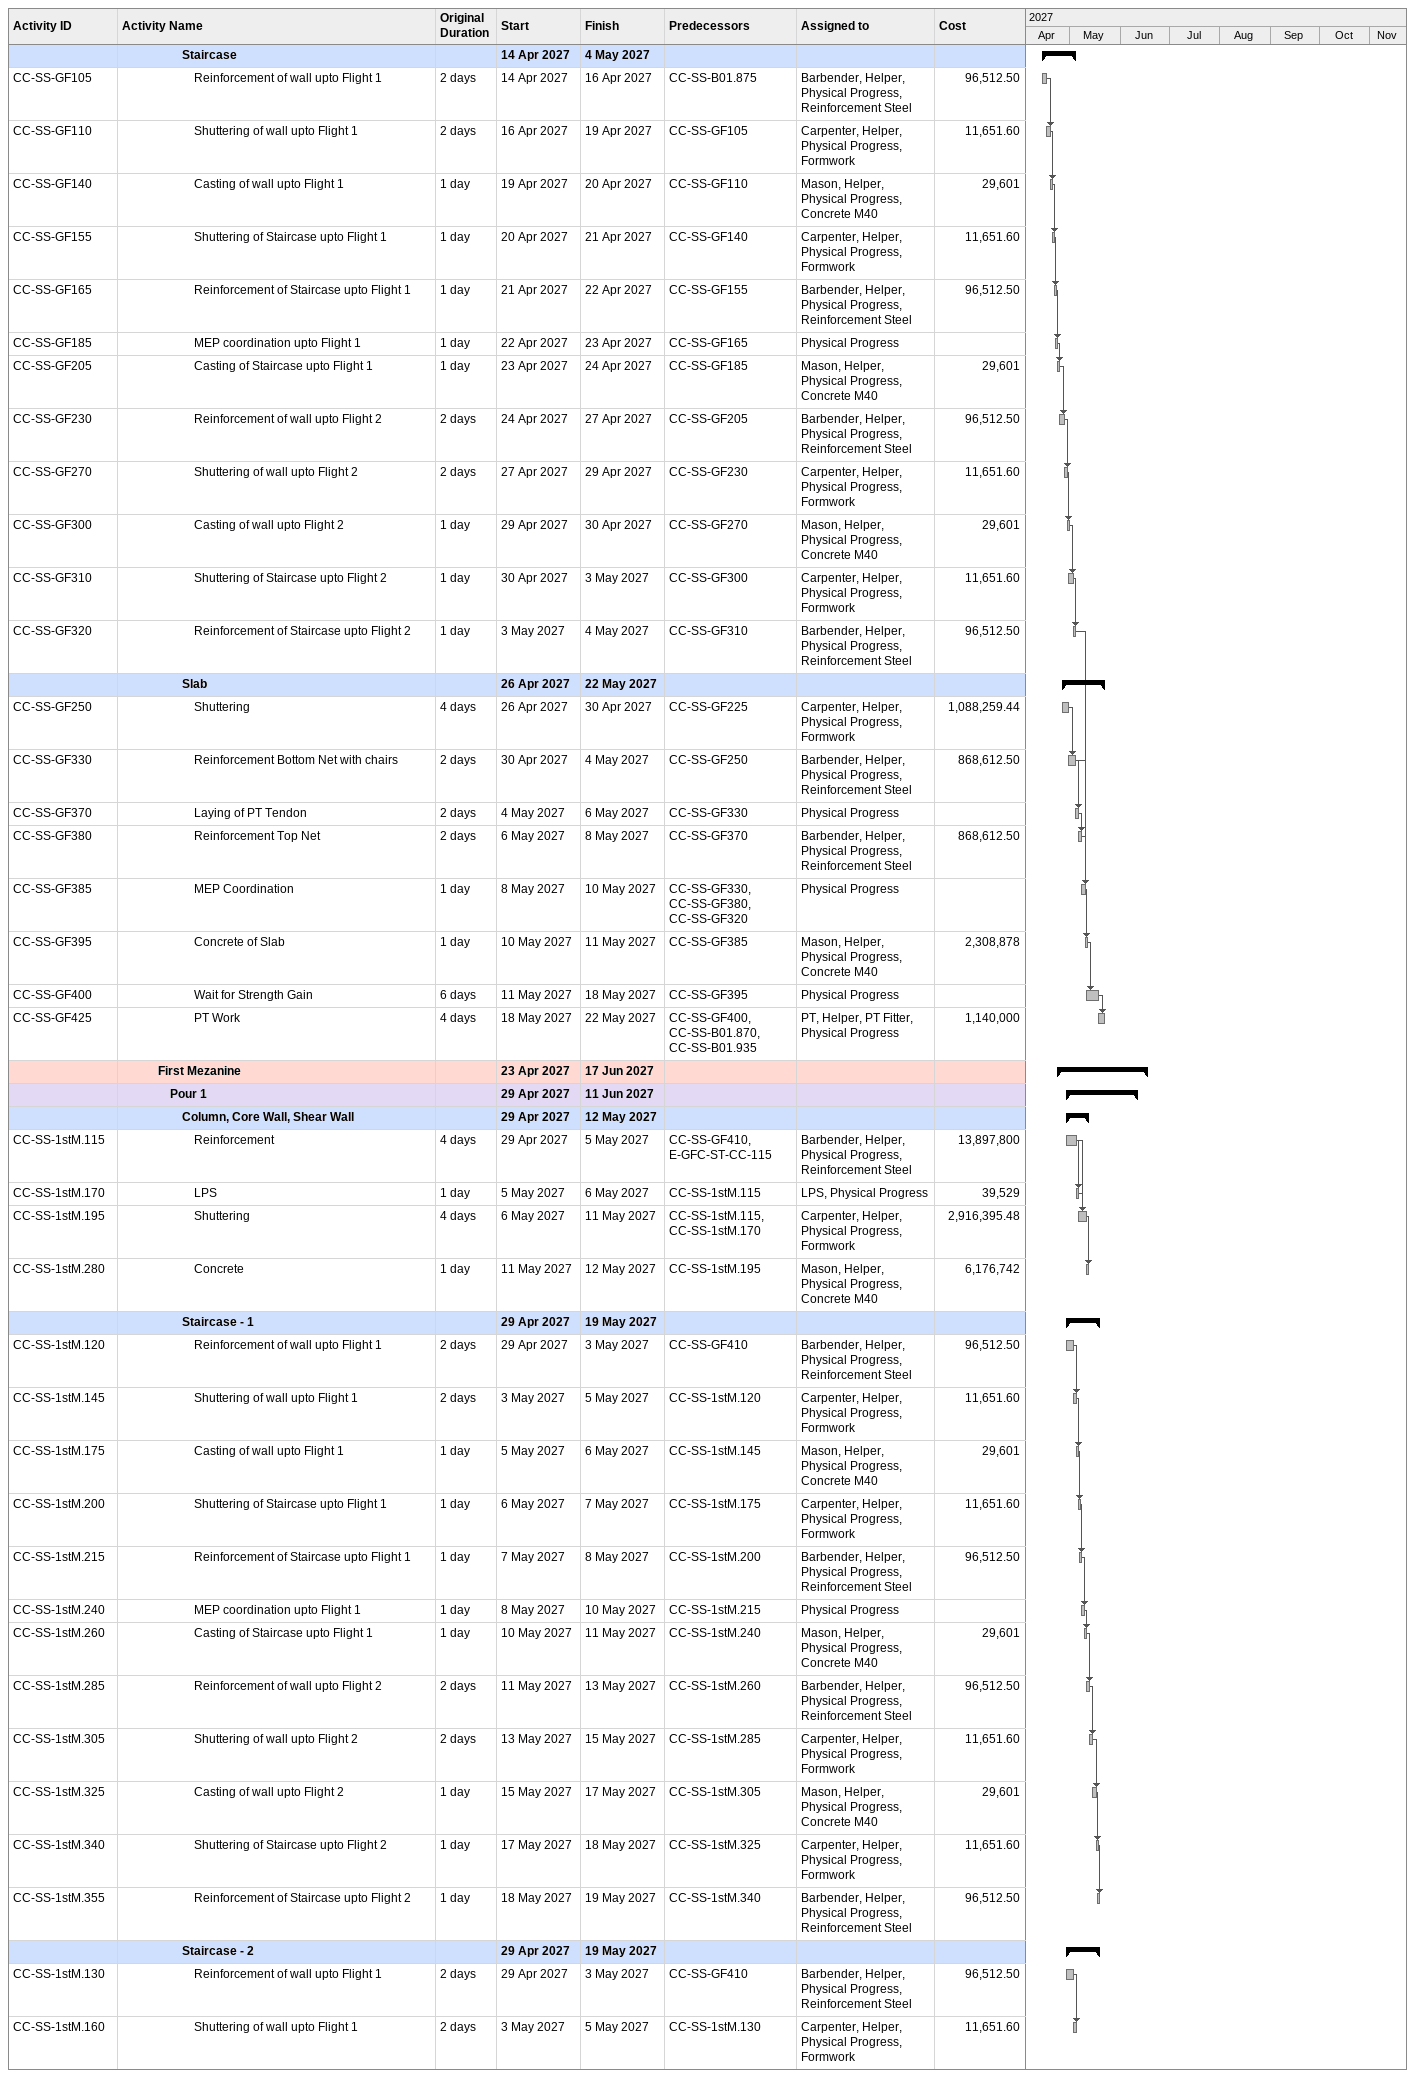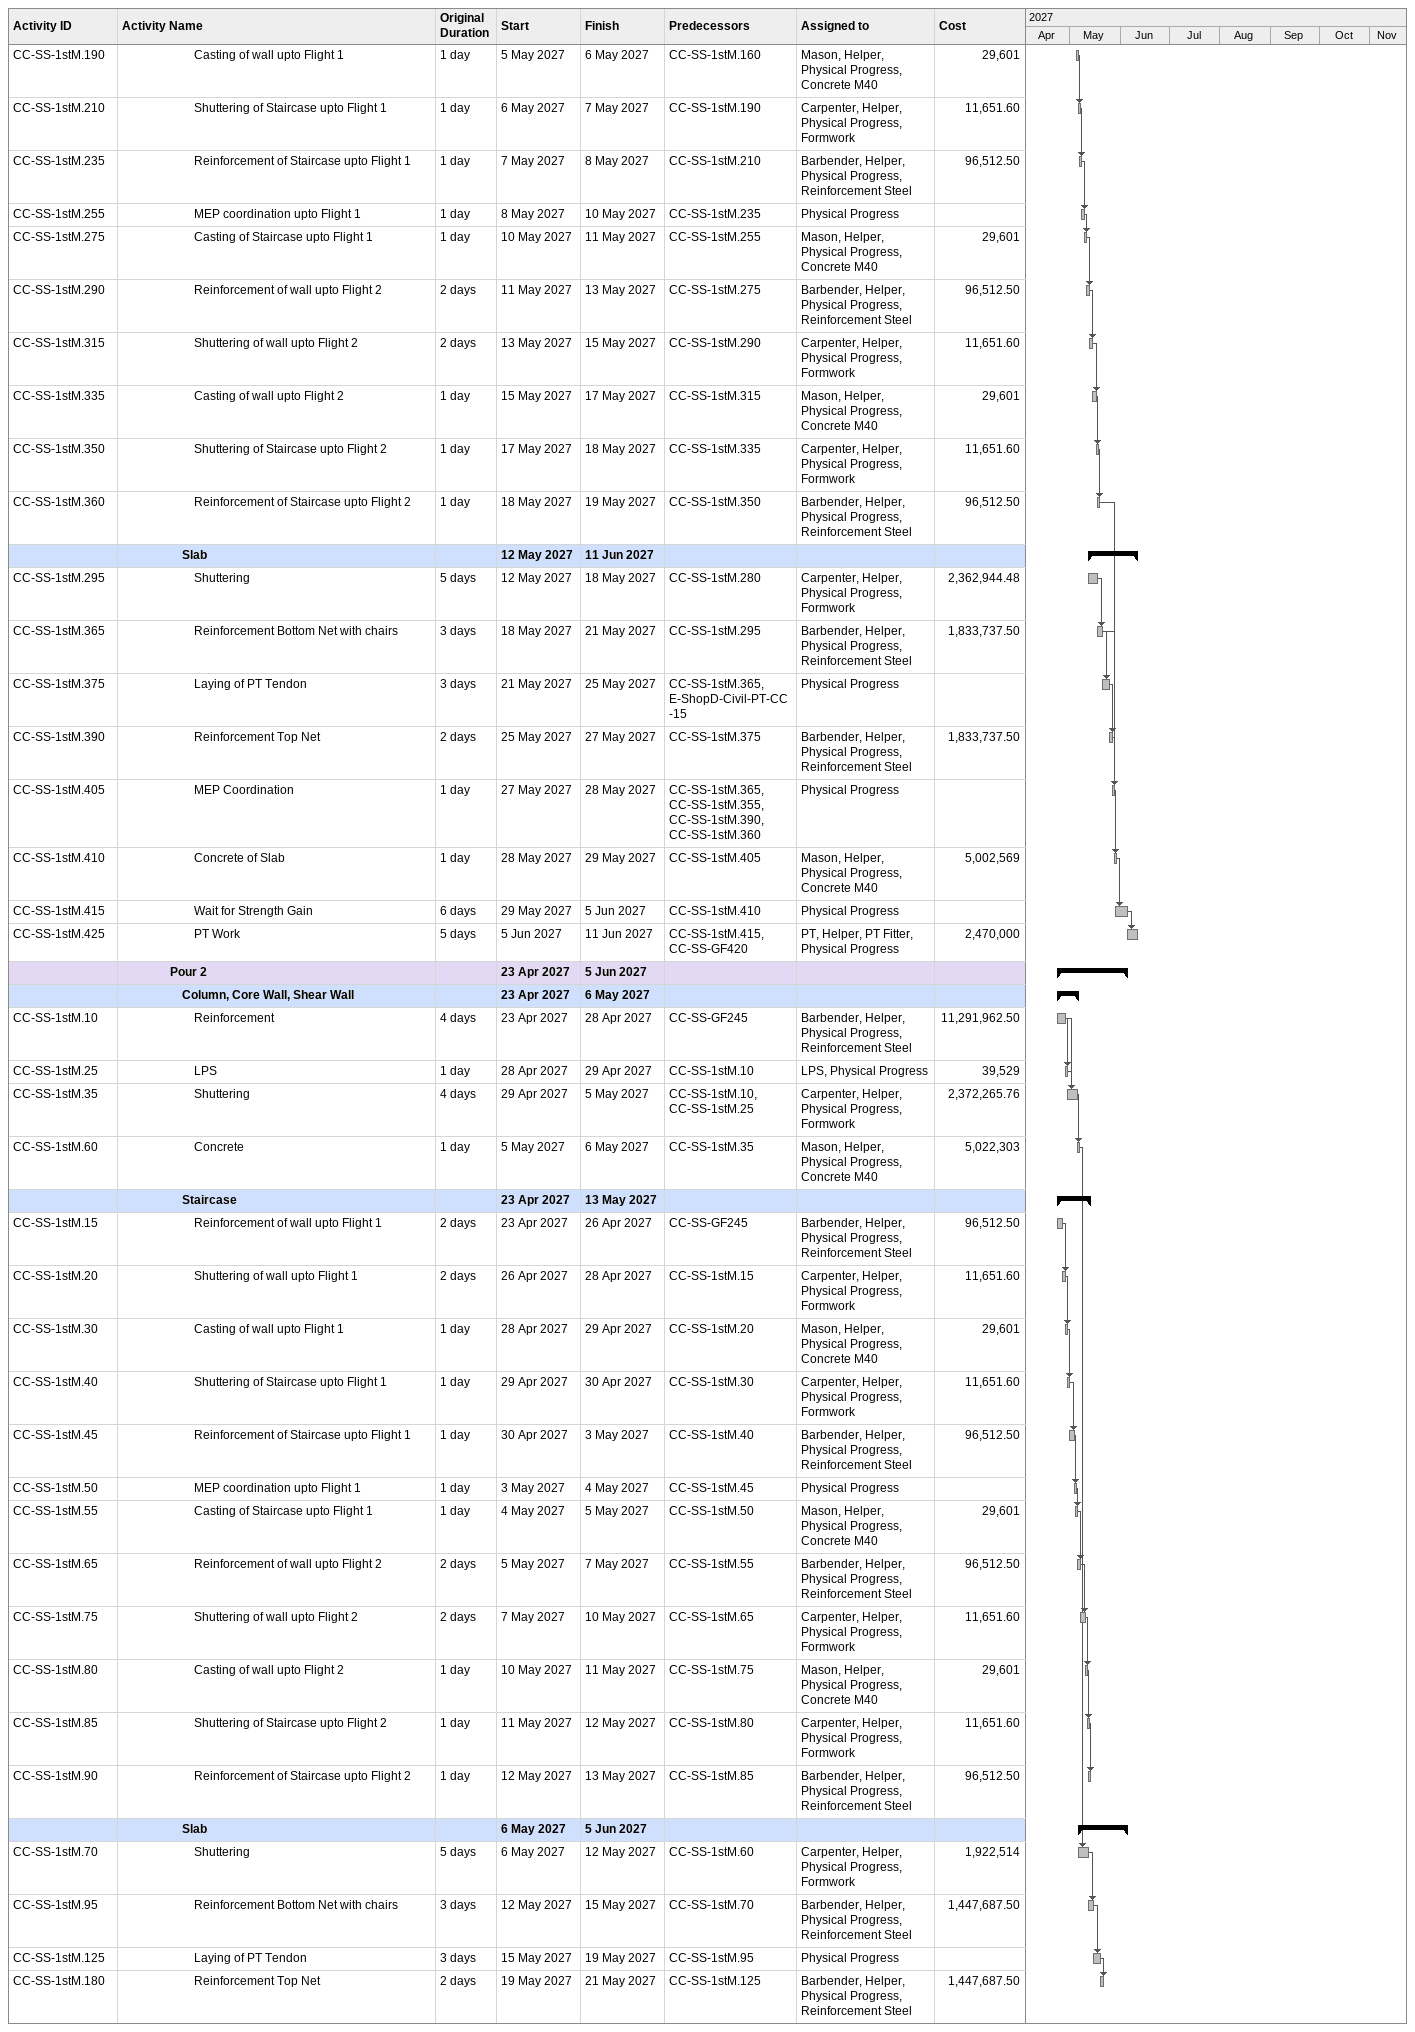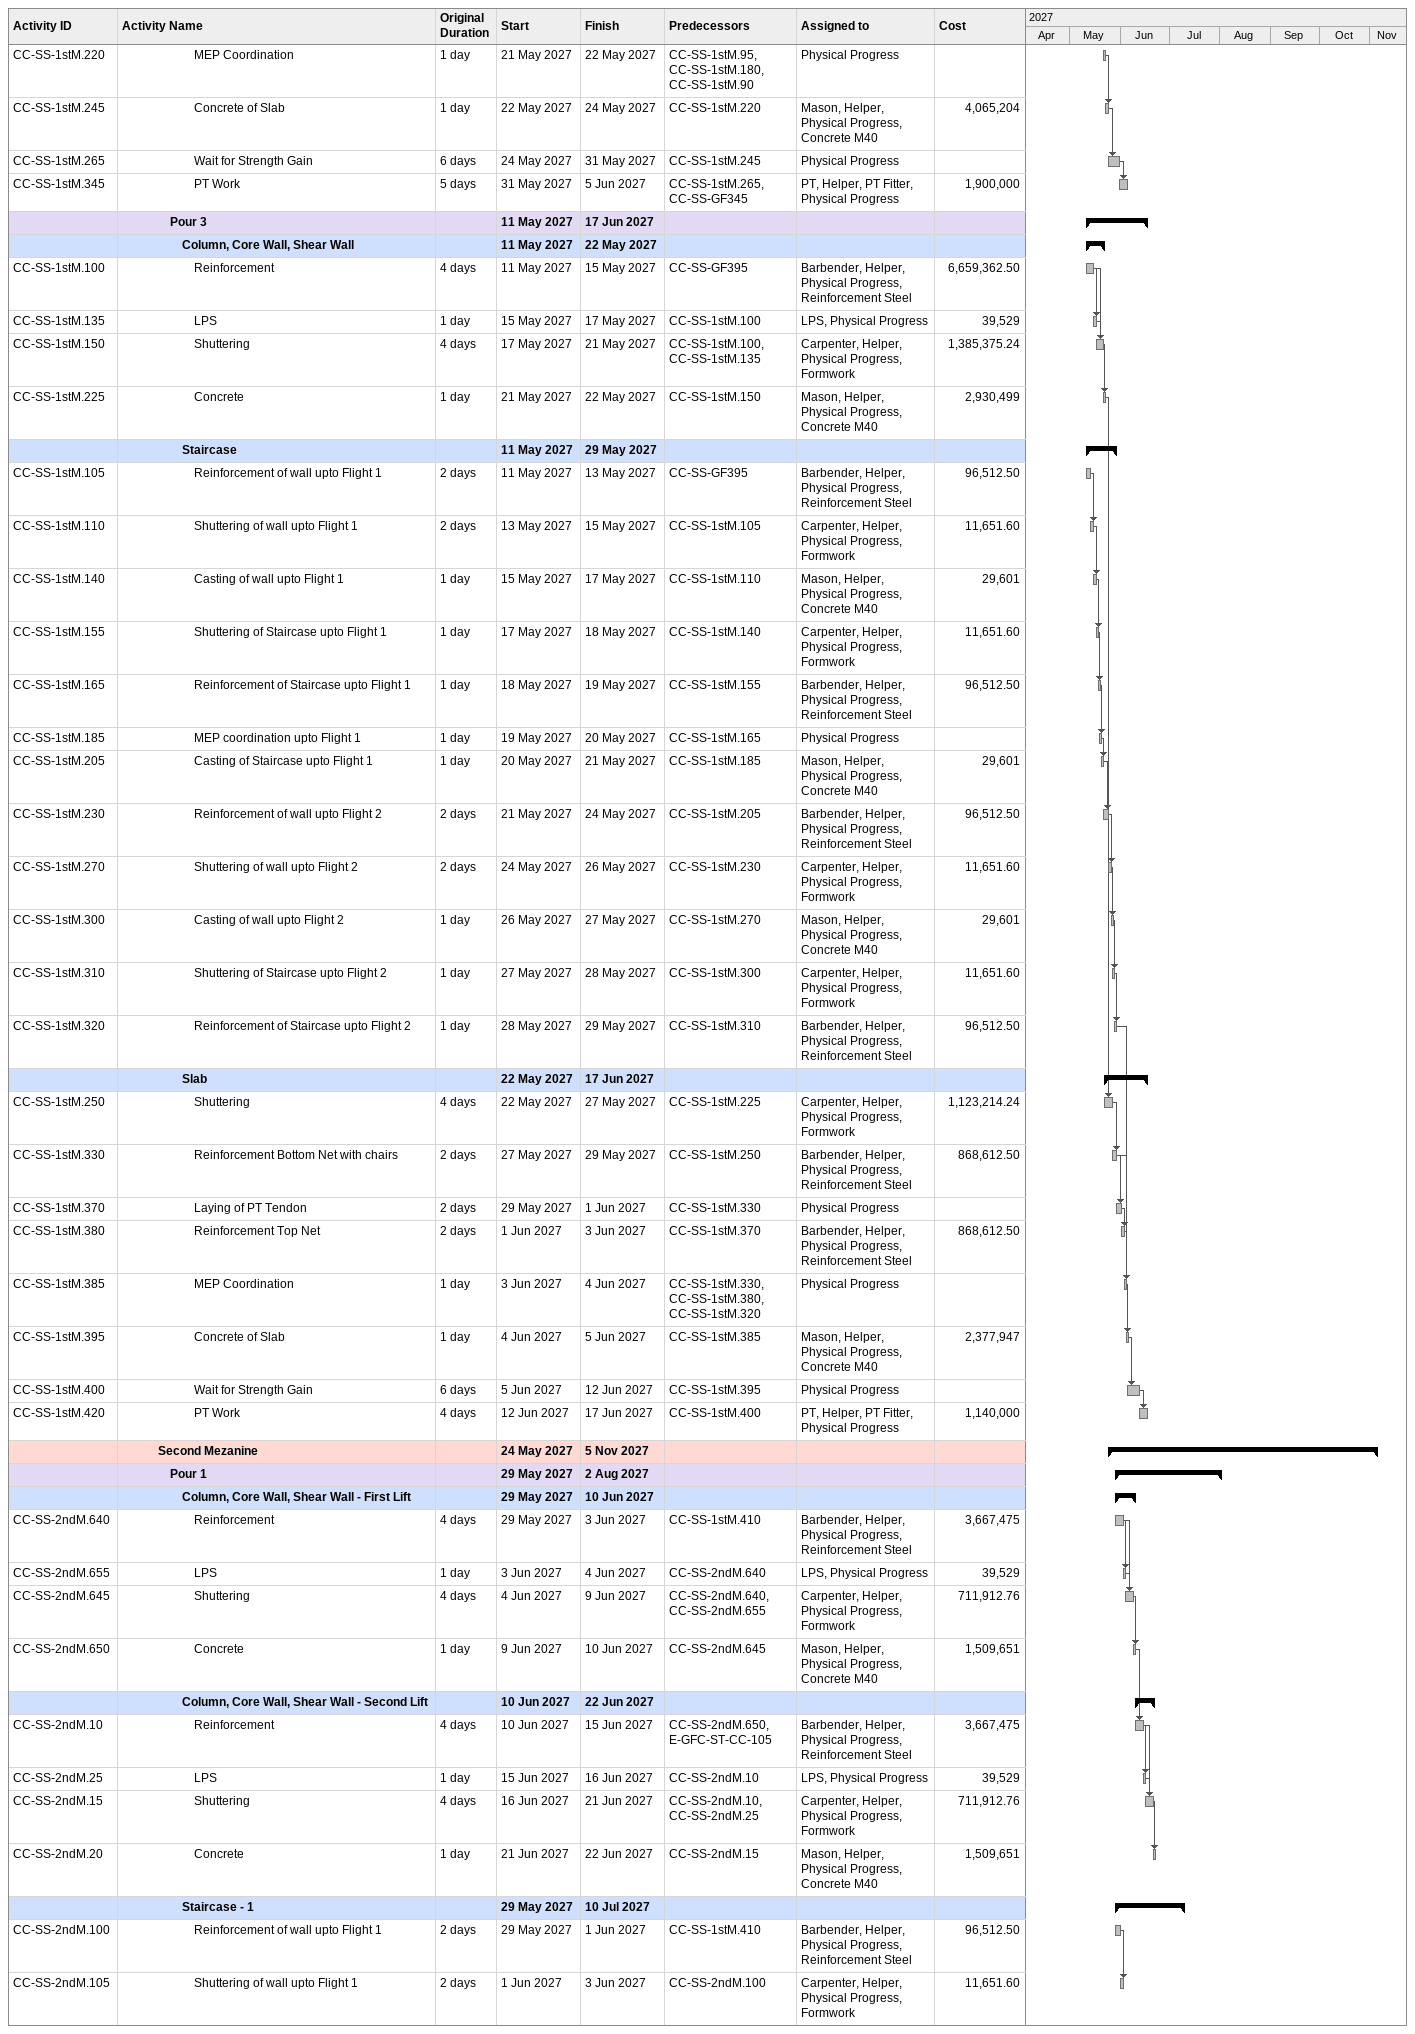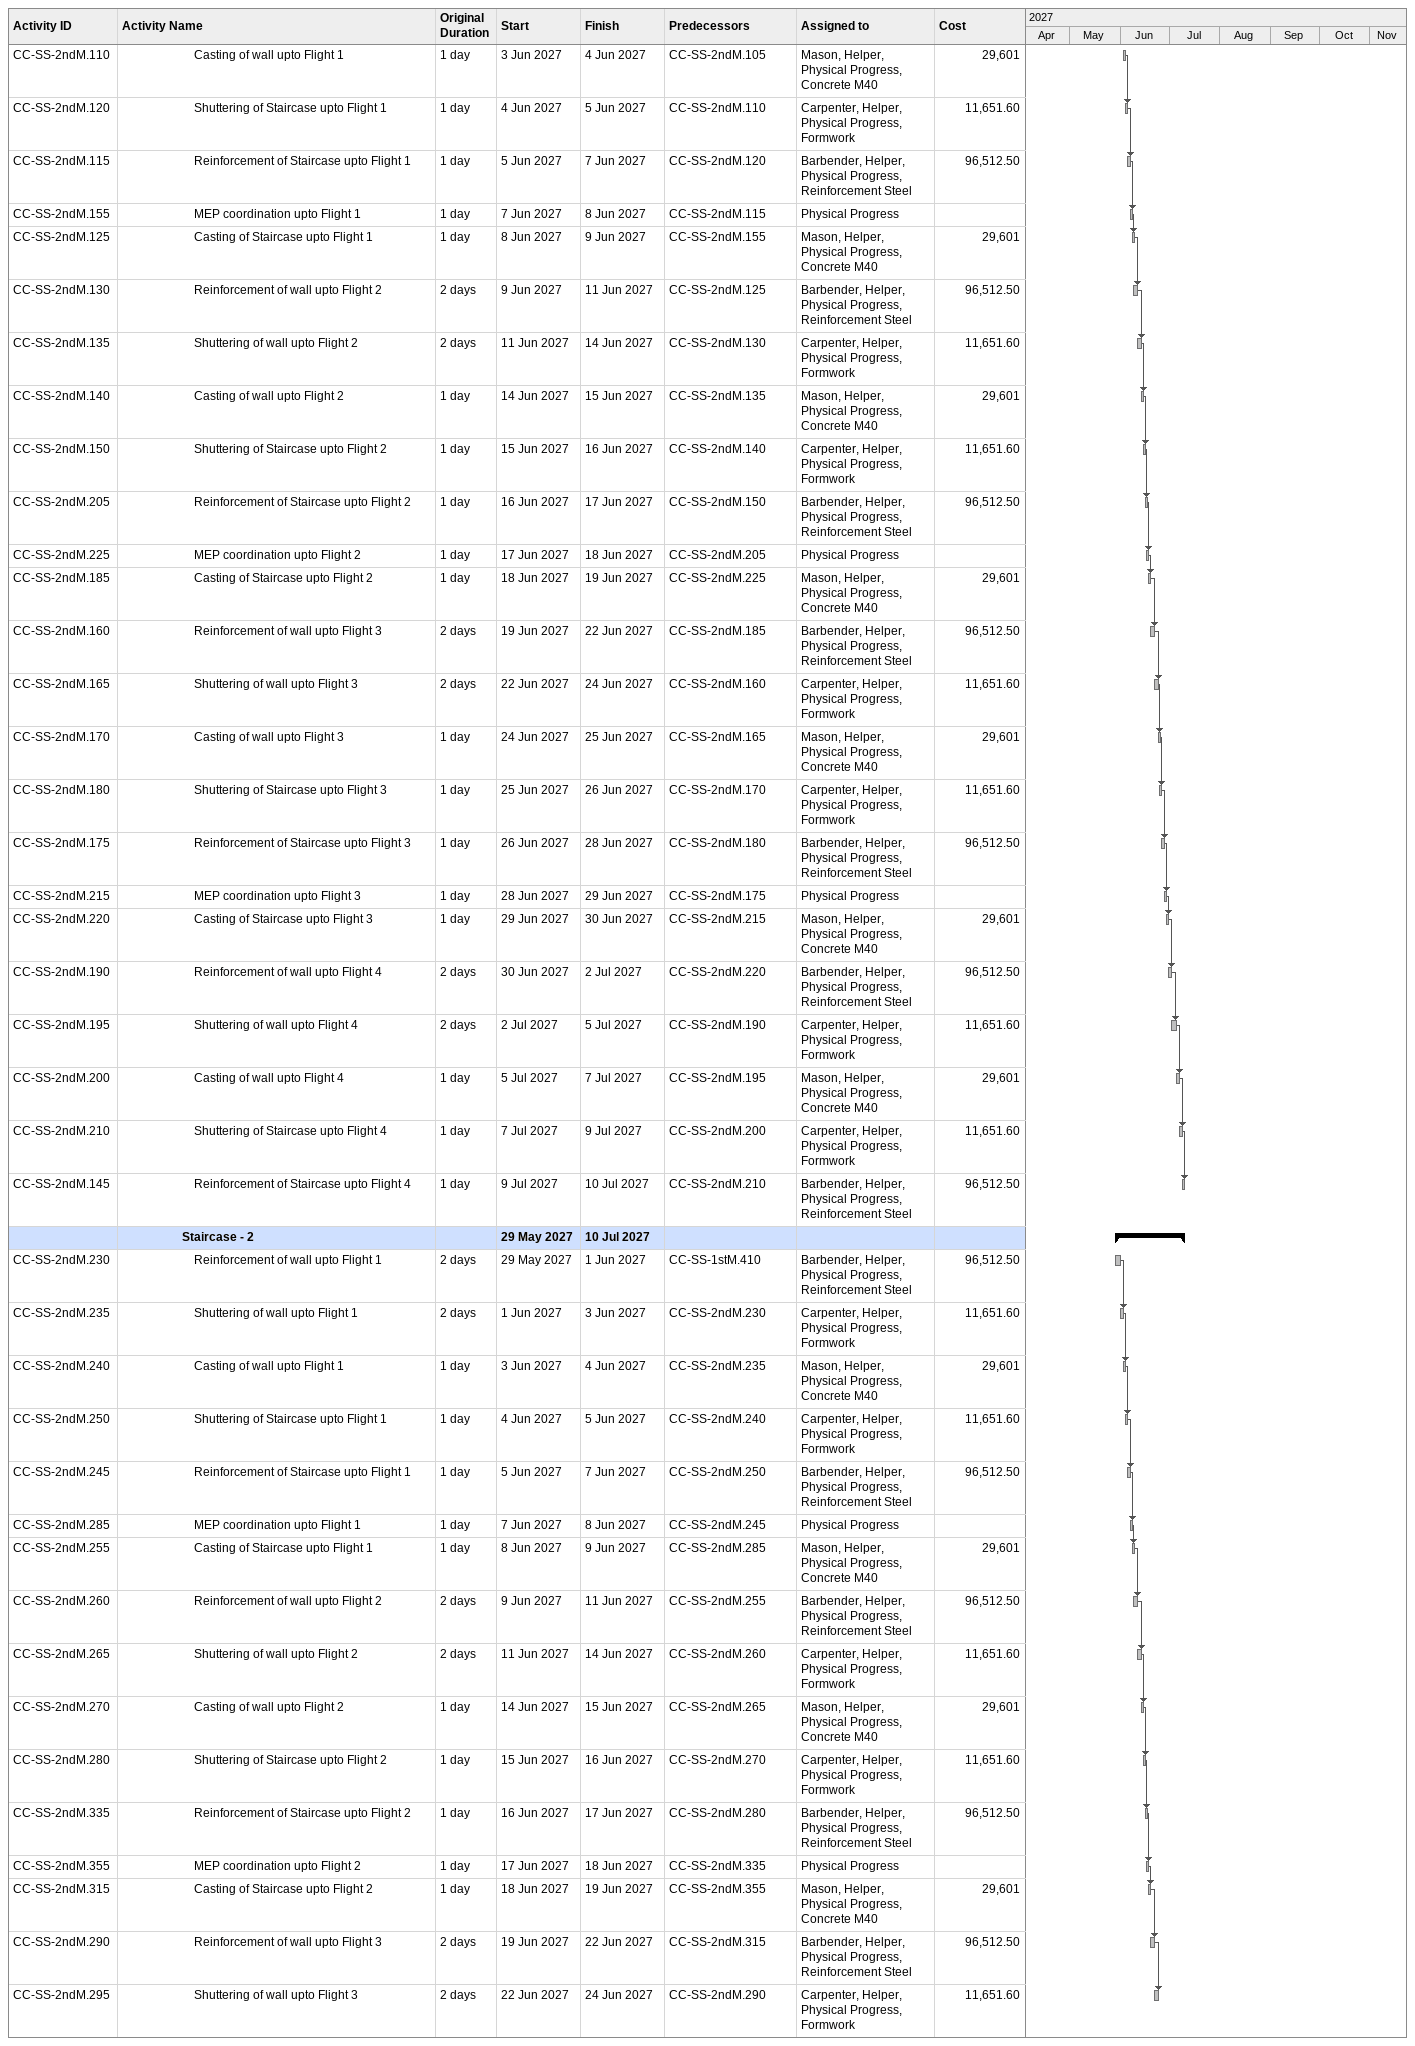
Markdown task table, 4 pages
| ID | Level | Task | Original duration | Start | Finish | Predecessors | Resources | Cost |
|---|---|---|---|---|---|---|---|---|
|  | 6 | **Staircase** |  | 2027-04-14 | 2027-05-04 |  |  |  |
| CC-SS-GF105 | 7 | Reinforcement of wall upto Flight 1 | 2d | 2027-04-14 | 2027-04-16 | CC-SS-B01.875 | Barbender, Helper, Physical Progress, Reinforcement Steel | 96512.50 |
| CC-SS-GF110 | 7 | Shuttering of wall upto Flight 1 | 2d | 2027-04-16 | 2027-04-19 | CC-SS-GF105 | Carpenter, Helper, Physical Progress, Formwork | 11651.60 |
| CC-SS-GF140 | 7 | Casting of wall upto Flight 1 | 1d | 2027-04-19 | 2027-04-20 | CC-SS-GF110 | Mason, Helper, Physical Progress, Concrete M40 | 29601 |
| CC-SS-GF155 | 7 | Shuttering of Staircase upto Flight 1 | 1d | 2027-04-20 | 2027-04-21 | CC-SS-GF140 | Carpenter, Helper, Physical Progress, Formwork | 11651.60 |
| CC-SS-GF165 | 7 | Reinforcement of Staircase upto Flight 1 | 1d | 2027-04-21 | 2027-04-22 | CC-SS-GF155 | Barbender, Helper, Physical Progress, Reinforcement Steel | 96512.50 |
| CC-SS-GF185 | 7 | MEP coordination upto Flight 1 | 1d | 2027-04-22 | 2027-04-23 | CC-SS-GF165 | Physical Progress |  |
| CC-SS-GF205 | 7 | Casting of Staircase upto Flight 1 | 1d | 2027-04-23 | 2027-04-24 | CC-SS-GF185 | Mason, Helper, Physical Progress, Concrete M40 | 29601 |
| CC-SS-GF230 | 7 | Reinforcement of wall upto Flight 2 | 2d | 2027-04-24 | 2027-04-27 | CC-SS-GF205 | Barbender, Helper, Physical Progress, Reinforcement Steel | 96512.50 |
| CC-SS-GF270 | 7 | Shuttering of wall upto Flight 2 | 2d | 2027-04-27 | 2027-04-29 | CC-SS-GF230 | Carpenter, Helper, Physical Progress, Formwork | 11651.60 |
| CC-SS-GF300 | 7 | Casting of wall upto Flight 2 | 1d | 2027-04-29 | 2027-04-30 | CC-SS-GF270 | Mason, Helper, Physical Progress, Concrete M40 | 29601 |
| CC-SS-GF310 | 7 | Shuttering of Staircase upto Flight 2 | 1d | 2027-04-30 | 2027-05-03 | CC-SS-GF300 | Carpenter, Helper, Physical Progress, Formwork | 11651.60 |
| CC-SS-GF320 | 7 | Reinforcement of Staircase upto Flight 2 | 1d | 2027-05-03 | 2027-05-04 | CC-SS-GF310 | Barbender, Helper, Physical Progress, Reinforcement Steel | 96512.50 |
|  | 6 | **Slab** |  | 2027-04-26 | 2027-05-22 |  |  |  |
| CC-SS-GF250 | 7 | Shuttering | 4d | 2027-04-26 | 2027-04-30 | CC-SS-GF225 | Carpenter, Helper, Physical Progress, Formwork | 1088259.44 |
| CC-SS-GF330 | 7 | Reinforcement Bottom Net with chairs | 2d | 2027-04-30 | 2027-05-04 | CC-SS-GF250 | Barbender, Helper, Physical Progress, Reinforcement Steel | 868612.50 |
| CC-SS-GF370 | 7 | Laying of PT Tendon | 2d | 2027-05-04 | 2027-05-06 | CC-SS-GF330 | Physical Progress |  |
| CC-SS-GF380 | 7 | Reinforcement Top Net | 2d | 2027-05-06 | 2027-05-08 | CC-SS-GF370 | Barbender, Helper, Physical Progress, Reinforcement Steel | 868612.50 |
| CC-SS-GF385 | 7 | MEP Coordination | 1d | 2027-05-08 | 2027-05-10 | CC-SS-GF330, CC-SS-GF380, CC-SS-GF320 | Physical Progress |  |
| CC-SS-GF395 | 7 | Concrete of Slab | 1d | 2027-05-10 | 2027-05-11 | CC-SS-GF385 | Mason, Helper, Physical Progress, Concrete M40 | 2308878 |
| CC-SS-GF400 | 7 | Wait for Strength Gain | 6d | 2027-05-11 | 2027-05-18 | CC-SS-GF395 | Physical Progress |  |
| CC-SS-GF425 | 7 | PT Work | 4d | 2027-05-18 | 2027-05-22 | CC-SS-GF400, CC-SS-B01.870, CC-SS-B01.935 | PT, Helper, PT Fitter, Physical Progress | 1140000 |
|  | 4 | **First Mezanine** |  | 2027-04-23 | 2027-06-17 |  |  |  |
|  | 5 | **Pour 1** |  | 2027-04-29 | 2027-06-11 |  |  |  |
|  | 6 | **Column, Core Wall, Shear Wall** |  | 2027-04-29 | 2027-05-12 |  |  |  |
| CC-SS-1stM.115 | 7 | Reinforcement | 4d | 2027-04-29 | 2027-05-05 | CC-SS-GF410, E-GFC-ST-CC-115 | Barbender, Helper, Physical Progress, Reinforcement Steel | 13897800 |
| CC-SS-1stM.170 | 7 | LPS | 1d | 2027-05-05 | 2027-05-06 | CC-SS-1stM.115 | LPS, Physical Progress | 39529 |
| CC-SS-1stM.195 | 7 | Shuttering | 4d | 2027-05-06 | 2027-05-11 | CC-SS-1stM.115, CC-SS-1stM.170 | Carpenter, Helper, Physical Progress, Formwork | 2916395.48 |
| CC-SS-1stM.280 | 7 | Concrete | 1d | 2027-05-11 | 2027-05-12 | CC-SS-1stM.195 | Mason, Helper, Physical Progress, Concrete M40 | 6176742 |
|  | 6 | **Staircase - 1** |  | 2027-04-29 | 2027-05-19 |  |  |  |
| CC-SS-1stM.120 | 7 | Reinforcement of wall upto Flight 1 | 2d | 2027-04-29 | 2027-05-03 | CC-SS-GF410 | Barbender, Helper, Physical Progress, Reinforcement Steel | 96512.50 |
| CC-SS-1stM.145 | 7 | Shuttering of wall upto Flight 1 | 2d | 2027-05-03 | 2027-05-05 | CC-SS-1stM.120 | Carpenter, Helper, Physical Progress, Formwork | 11651.60 |
| CC-SS-1stM.175 | 7 | Casting of wall upto Flight 1 | 1d | 2027-05-05 | 2027-05-06 | CC-SS-1stM.145 | Mason, Helper, Physical Progress, Concrete M40 | 29601 |
| CC-SS-1stM.200 | 7 | Shuttering of Staircase upto Flight 1 | 1d | 2027-05-06 | 2027-05-07 | CC-SS-1stM.175 | Carpenter, Helper, Physical Progress, Formwork | 11651.60 |
| CC-SS-1stM.215 | 7 | Reinforcement of Staircase upto Flight 1 | 1d | 2027-05-07 | 2027-05-08 | CC-SS-1stM.200 | Barbender, Helper, Physical Progress, Reinforcement Steel | 96512.50 |
| CC-SS-1stM.240 | 7 | MEP coordination upto Flight 1 | 1d | 2027-05-08 | 2027-05-10 | CC-SS-1stM.215 | Physical Progress |  |
| CC-SS-1stM.260 | 7 | Casting of Staircase upto Flight 1 | 1d | 2027-05-10 | 2027-05-11 | CC-SS-1stM.240 | Mason, Helper, Physical Progress, Concrete M40 | 29601 |
| CC-SS-1stM.285 | 7 | Reinforcement of wall upto Flight 2 | 2d | 2027-05-11 | 2027-05-13 | CC-SS-1stM.260 | Barbender, Helper, Physical Progress, Reinforcement Steel | 96512.50 |
| CC-SS-1stM.305 | 7 | Shuttering of wall upto Flight 2 | 2d | 2027-05-13 | 2027-05-15 | CC-SS-1stM.285 | Carpenter, Helper, Physical Progress, Formwork | 11651.60 |
| CC-SS-1stM.325 | 7 | Casting of wall upto Flight 2 | 1d | 2027-05-15 | 2027-05-17 | CC-SS-1stM.305 | Mason, Helper, Physical Progress, Concrete M40 | 29601 |
| CC-SS-1stM.340 | 7 | Shuttering of Staircase upto Flight 2 | 1d | 2027-05-17 | 2027-05-18 | CC-SS-1stM.325 | Carpenter, Helper, Physical Progress, Formwork | 11651.60 |
| CC-SS-1stM.355 | 7 | Reinforcement of Staircase upto Flight 2 | 1d | 2027-05-18 | 2027-05-19 | CC-SS-1stM.340 | Barbender, Helper, Physical Progress, Reinforcement Steel | 96512.50 |
|  | 6 | **Staircase - 2** |  | 2027-04-29 | 2027-05-19 |  |  |  |
| CC-SS-1stM.130 | 7 | Reinforcement of wall upto Flight 1 | 2d | 2027-04-29 | 2027-05-03 | CC-SS-GF410 | Barbender, Helper, Physical Progress, Reinforcement Steel | 96512.50 |
| CC-SS-1stM.160 | 7 | Shuttering of wall upto Flight 1 | 2d | 2027-05-03 | 2027-05-05 | CC-SS-1stM.130 | Carpenter, Helper, Physical Progress, Formwork | 11651.60 |
| CC-SS-1stM.190 | 7 | Casting of wall upto Flight 1 | 1d | 2027-05-05 | 2027-05-06 | CC-SS-1stM.160 | Mason, Helper, Physical Progress, Concrete M40 | 29601 |
| CC-SS-1stM.210 | 7 | Shuttering of Staircase upto Flight 1 | 1d | 2027-05-06 | 2027-05-07 | CC-SS-1stM.190 | Carpenter, Helper, Physical Progress, Formwork | 11651.60 |
| CC-SS-1stM.235 | 7 | Reinforcement of Staircase upto Flight 1 | 1d | 2027-05-07 | 2027-05-08 | CC-SS-1stM.210 | Barbender, Helper, Physical Progress, Reinforcement Steel | 96512.50 |
| CC-SS-1stM.255 | 7 | MEP coordination upto Flight 1 | 1d | 2027-05-08 | 2027-05-10 | CC-SS-1stM.235 | Physical Progress |  |
| CC-SS-1stM.275 | 7 | Casting of Staircase upto Flight 1 | 1d | 2027-05-10 | 2027-05-11 | CC-SS-1stM.255 | Mason, Helper, Physical Progress, Concrete M40 | 29601 |
| CC-SS-1stM.290 | 7 | Reinforcement of wall upto Flight 2 | 2d | 2027-05-11 | 2027-05-13 | CC-SS-1stM.275 | Barbender, Helper, Physical Progress, Reinforcement Steel | 96512.50 |
| CC-SS-1stM.315 | 7 | Shuttering of wall upto Flight 2 | 2d | 2027-05-13 | 2027-05-15 | CC-SS-1stM.290 | Carpenter, Helper, Physical Progress, Formwork | 11651.60 |
| CC-SS-1stM.335 | 7 | Casting of wall upto Flight 2 | 1d | 2027-05-15 | 2027-05-17 | CC-SS-1stM.315 | Mason, Helper, Physical Progress, Concrete M40 | 29601 |
| CC-SS-1stM.350 | 7 | Shuttering of Staircase upto Flight 2 | 1d | 2027-05-17 | 2027-05-18 | CC-SS-1stM.335 | Carpenter, Helper, Physical Progress, Formwork | 11651.60 |
| CC-SS-1stM.360 | 7 | Reinforcement of Staircase upto Flight 2 | 1d | 2027-05-18 | 2027-05-19 | CC-SS-1stM.350 | Barbender, Helper, Physical Progress, Reinforcement Steel | 96512.50 |
|  | 6 | **Slab** |  | 2027-05-12 | 2027-06-11 |  |  |  |
| CC-SS-1stM.295 | 7 | Shuttering | 5d | 2027-05-12 | 2027-05-18 | CC-SS-1stM.280 | Carpenter, Helper, Physical Progress, Formwork | 2362944.48 |
| CC-SS-1stM.365 | 7 | Reinforcement Bottom Net with chairs | 3d | 2027-05-18 | 2027-05-21 | CC-SS-1stM.295 | Barbender, Helper, Physical Progress, Reinforcement Steel | 1833737.50 |
| CC-SS-1stM.375 | 7 | Laying of PT Tendon | 3d | 2027-05-21 | 2027-05-25 | CC-SS-1stM.365, E-ShopD-Civil-PT-CC-15 | Physical Progress |  |
| CC-SS-1stM.390 | 7 | Reinforcement Top Net | 2d | 2027-05-25 | 2027-05-27 | CC-SS-1stM.375 | Barbender, Helper, Physical Progress, Reinforcement Steel | 1833737.50 |
| CC-SS-1stM.405 | 7 | MEP Coordination | 1d | 2027-05-27 | 2027-05-28 | CC-SS-1stM.365, CC-SS-1stM.355, CC-SS-1stM.390, CC-SS-1stM.360 | Physical Progress |  |
| CC-SS-1stM.410 | 7 | Concrete of Slab | 1d | 2027-05-28 | 2027-05-29 | CC-SS-1stM.405 | Mason, Helper, Physical Progress, Concrete M40 | 5002569 |
| CC-SS-1stM.415 | 7 | Wait for Strength Gain | 6d | 2027-05-29 | 2027-06-05 | CC-SS-1stM.410 | Physical Progress |  |
| CC-SS-1stM.425 | 7 | PT Work | 5d | 2027-06-05 | 2027-06-11 | CC-SS-1stM.415, CC-SS-GF420 | PT, Helper, PT Fitter, Physical Progress | 2470000 |
|  | 5 | **Pour 2** |  | 2027-04-23 | 2027-06-05 |  |  |  |
|  | 6 | **Column, Core Wall, Shear Wall** |  | 2027-04-23 | 2027-05-06 |  |  |  |
| CC-SS-1stM.10 | 7 | Reinforcement | 4d | 2027-04-23 | 2027-04-28 | CC-SS-GF245 | Barbender, Helper, Physical Progress, Reinforcement Steel | 11291962.50 |
| CC-SS-1stM.25 | 7 | LPS | 1d | 2027-04-28 | 2027-04-29 | CC-SS-1stM.10 | LPS, Physical Progress | 39529 |
| CC-SS-1stM.35 | 7 | Shuttering | 4d | 2027-04-29 | 2027-05-05 | CC-SS-1stM.10, CC-SS-1stM.25 | Carpenter, Helper, Physical Progress, Formwork | 2372265.76 |
| CC-SS-1stM.60 | 7 | Concrete | 1d | 2027-05-05 | 2027-05-06 | CC-SS-1stM.35 | Mason, Helper, Physical Progress, Concrete M40 | 5022303 |
|  | 6 | **Staircase** |  | 2027-04-23 | 2027-05-13 |  |  |  |
| CC-SS-1stM.15 | 7 | Reinforcement of wall upto Flight 1 | 2d | 2027-04-23 | 2027-04-26 | CC-SS-GF245 | Barbender, Helper, Physical Progress, Reinforcement Steel | 96512.50 |
| CC-SS-1stM.20 | 7 | Shuttering of wall upto Flight 1 | 2d | 2027-04-26 | 2027-04-28 | CC-SS-1stM.15 | Carpenter, Helper, Physical Progress, Formwork | 11651.60 |
| CC-SS-1stM.30 | 7 | Casting of wall upto Flight 1 | 1d | 2027-04-28 | 2027-04-29 | CC-SS-1stM.20 | Mason, Helper, Physical Progress, Concrete M40 | 29601 |
| CC-SS-1stM.40 | 7 | Shuttering of Staircase upto Flight 1 | 1d | 2027-04-29 | 2027-04-30 | CC-SS-1stM.30 | Carpenter, Helper, Physical Progress, Formwork | 11651.60 |
| CC-SS-1stM.45 | 7 | Reinforcement of Staircase upto Flight 1 | 1d | 2027-04-30 | 2027-05-03 | CC-SS-1stM.40 | Barbender, Helper, Physical Progress, Reinforcement Steel | 96512.50 |
| CC-SS-1stM.50 | 7 | MEP coordination upto Flight 1 | 1d | 2027-05-03 | 2027-05-04 | CC-SS-1stM.45 | Physical Progress |  |
| CC-SS-1stM.55 | 7 | Casting of Staircase upto Flight 1 | 1d | 2027-05-04 | 2027-05-05 | CC-SS-1stM.50 | Mason, Helper, Physical Progress, Concrete M40 | 29601 |
| CC-SS-1stM.65 | 7 | Reinforcement of wall upto Flight 2 | 2d | 2027-05-05 | 2027-05-07 | CC-SS-1stM.55 | Barbender, Helper, Physical Progress, Reinforcement Steel | 96512.50 |
| CC-SS-1stM.75 | 7 | Shuttering of wall upto Flight 2 | 2d | 2027-05-07 | 2027-05-10 | CC-SS-1stM.65 | Carpenter, Helper, Physical Progress, Formwork | 11651.60 |
| CC-SS-1stM.80 | 7 | Casting of wall upto Flight 2 | 1d | 2027-05-10 | 2027-05-11 | CC-SS-1stM.75 | Mason, Helper, Physical Progress, Concrete M40 | 29601 |
| CC-SS-1stM.85 | 7 | Shuttering of Staircase upto Flight 2 | 1d | 2027-05-11 | 2027-05-12 | CC-SS-1stM.80 | Carpenter, Helper, Physical Progress, Formwork | 11651.60 |
| CC-SS-1stM.90 | 7 | Reinforcement of Staircase upto Flight 2 | 1d | 2027-05-12 | 2027-05-13 | CC-SS-1stM.85 | Barbender, Helper, Physical Progress, Reinforcement Steel | 96512.50 |
|  | 6 | **Slab** |  | 2027-05-06 | 2027-06-05 |  |  |  |
| CC-SS-1stM.70 | 7 | Shuttering | 5d | 2027-05-06 | 2027-05-12 | CC-SS-1stM.60 | Carpenter, Helper, Physical Progress, Formwork | 1922514 |
| CC-SS-1stM.95 | 7 | Reinforcement Bottom Net with chairs | 3d | 2027-05-12 | 2027-05-15 | CC-SS-1stM.70 | Barbender, Helper, Physical Progress, Reinforcement Steel | 1447687.50 |
| CC-SS-1stM.125 | 7 | Laying of PT Tendon | 3d | 2027-05-15 | 2027-05-19 | CC-SS-1stM.95 | Physical Progress |  |
| CC-SS-1stM.180 | 7 | Reinforcement Top Net | 2d | 2027-05-19 | 2027-05-21 | CC-SS-1stM.125 | Barbender, Helper, Physical Progress, Reinforcement Steel | 1447687.50 |
| CC-SS-1stM.220 | 7 | MEP Coordination | 1d | 2027-05-21 | 2027-05-22 | CC-SS-1stM.95, CC-SS-1stM.180, CC-SS-1stM.90 | Physical Progress |  |
| CC-SS-1stM.245 | 7 | Concrete of Slab | 1d | 2027-05-22 | 2027-05-24 | CC-SS-1stM.220 | Mason, Helper, Physical Progress, Concrete M40 | 4065204 |
| CC-SS-1stM.265 | 7 | Wait for Strength Gain | 6d | 2027-05-24 | 2027-05-31 | CC-SS-1stM.245 | Physical Progress |  |
| CC-SS-1stM.345 | 7 | PT Work | 5d | 2027-05-31 | 2027-06-05 | CC-SS-1stM.265, CC-SS-GF345 | PT, Helper, PT Fitter, Physical Progress | 1900000 |
|  | 5 | **Pour 3** |  | 2027-05-11 | 2027-06-17 |  |  |  |
|  | 6 | **Column, Core Wall, Shear Wall** |  | 2027-05-11 | 2027-05-22 |  |  |  |
| CC-SS-1stM.100 | 7 | Reinforcement | 4d | 2027-05-11 | 2027-05-15 | CC-SS-GF395 | Barbender, Helper, Physical Progress, Reinforcement Steel | 6659362.50 |
| CC-SS-1stM.135 | 7 | LPS | 1d | 2027-05-15 | 2027-05-17 | CC-SS-1stM.100 | LPS, Physical Progress | 39529 |
| CC-SS-1stM.150 | 7 | Shuttering | 4d | 2027-05-17 | 2027-05-21 | CC-SS-1stM.100, CC-SS-1stM.135 | Carpenter, Helper, Physical Progress, Formwork | 1385375.24 |
| CC-SS-1stM.225 | 7 | Concrete | 1d | 2027-05-21 | 2027-05-22 | CC-SS-1stM.150 | Mason, Helper, Physical Progress, Concrete M40 | 2930499 |
|  | 6 | **Staircase** |  | 2027-05-11 | 2027-05-29 |  |  |  |
| CC-SS-1stM.105 | 7 | Reinforcement of wall upto Flight 1 | 2d | 2027-05-11 | 2027-05-13 | CC-SS-GF395 | Barbender, Helper, Physical Progress, Reinforcement Steel | 96512.50 |
| CC-SS-1stM.110 | 7 | Shuttering of wall upto Flight 1 | 2d | 2027-05-13 | 2027-05-15 | CC-SS-1stM.105 | Carpenter, Helper, Physical Progress, Formwork | 11651.60 |
| CC-SS-1stM.140 | 7 | Casting of wall upto Flight 1 | 1d | 2027-05-15 | 2027-05-17 | CC-SS-1stM.110 | Mason, Helper, Physical Progress, Concrete M40 | 29601 |
| CC-SS-1stM.155 | 7 | Shuttering of Staircase upto Flight 1 | 1d | 2027-05-17 | 2027-05-18 | CC-SS-1stM.140 | Carpenter, Helper, Physical Progress, Formwork | 11651.60 |
| CC-SS-1stM.165 | 7 | Reinforcement of Staircase upto Flight 1 | 1d | 2027-05-18 | 2027-05-19 | CC-SS-1stM.155 | Barbender, Helper, Physical Progress, Reinforcement Steel | 96512.50 |
| CC-SS-1stM.185 | 7 | MEP coordination upto Flight 1 | 1d | 2027-05-19 | 2027-05-20 | CC-SS-1stM.165 | Physical Progress |  |
| CC-SS-1stM.205 | 7 | Casting of Staircase upto Flight 1 | 1d | 2027-05-20 | 2027-05-21 | CC-SS-1stM.185 | Mason, Helper, Physical Progress, Concrete M40 | 29601 |
| CC-SS-1stM.230 | 7 | Reinforcement of wall upto Flight 2 | 2d | 2027-05-21 | 2027-05-24 | CC-SS-1stM.205 | Barbender, Helper, Physical Progress, Reinforcement Steel | 96512.50 |
| CC-SS-1stM.270 | 7 | Shuttering of wall upto Flight 2 | 2d | 2027-05-24 | 2027-05-26 | CC-SS-1stM.230 | Carpenter, Helper, Physical Progress, Formwork | 11651.60 |
| CC-SS-1stM.300 | 7 | Casting of wall upto Flight 2 | 1d | 2027-05-26 | 2027-05-27 | CC-SS-1stM.270 | Mason, Helper, Physical Progress, Concrete M40 | 29601 |
| CC-SS-1stM.310 | 7 | Shuttering of Staircase upto Flight 2 | 1d | 2027-05-27 | 2027-05-28 | CC-SS-1stM.300 | Carpenter, Helper, Physical Progress, Formwork | 11651.60 |
| CC-SS-1stM.320 | 7 | Reinforcement of Staircase upto Flight 2 | 1d | 2027-05-28 | 2027-05-29 | CC-SS-1stM.310 | Barbender, Helper, Physical Progress, Reinforcement Steel | 96512.50 |
|  | 6 | **Slab** |  | 2027-05-22 | 2027-06-17 |  |  |  |
| CC-SS-1stM.250 | 7 | Shuttering | 4d | 2027-05-22 | 2027-05-27 | CC-SS-1stM.225 | Carpenter, Helper, Physical Progress, Formwork | 1123214.24 |
| CC-SS-1stM.330 | 7 | Reinforcement Bottom Net with chairs | 2d | 2027-05-27 | 2027-05-29 | CC-SS-1stM.250 | Barbender, Helper, Physical Progress, Reinforcement Steel | 868612.50 |
| CC-SS-1stM.370 | 7 | Laying of PT Tendon | 2d | 2027-05-29 | 2027-06-01 | CC-SS-1stM.330 | Physical Progress |  |
| CC-SS-1stM.380 | 7 | Reinforcement Top Net | 2d | 2027-06-01 | 2027-06-03 | CC-SS-1stM.370 | Barbender, Helper, Physical Progress, Reinforcement Steel | 868612.50 |
| CC-SS-1stM.385 | 7 | MEP Coordination | 1d | 2027-06-03 | 2027-06-04 | CC-SS-1stM.330, CC-SS-1stM.380, CC-SS-1stM.320 | Physical Progress |  |
| CC-SS-1stM.395 | 7 | Concrete of Slab | 1d | 2027-06-04 | 2027-06-05 | CC-SS-1stM.385 | Mason, Helper, Physical Progress, Concrete M40 | 2377947 |
| CC-SS-1stM.400 | 7 | Wait for Strength Gain | 6d | 2027-06-05 | 2027-06-12 | CC-SS-1stM.395 | Physical Progress |  |
| CC-SS-1stM.420 | 7 | PT Work | 4d | 2027-06-12 | 2027-06-17 | CC-SS-1stM.400 | PT, Helper, PT Fitter, Physical Progress | 1140000 |
|  | 4 | **Second Mezanine** |  | 2027-05-24 | 2027-11-05 |  |  |  |
|  | 5 | **Pour 1** |  | 2027-05-29 | 2027-08-02 |  |  |  |
|  | 6 | **Column, Core Wall, Shear Wall - First Lift** |  | 2027-05-29 | 2027-06-10 |  |  |  |
| CC-SS-2ndM.640 | 7 | Reinforcement | 4d | 2027-05-29 | 2027-06-03 | CC-SS-1stM.410 | Barbender, Helper, Physical Progress, Reinforcement Steel | 3667475 |
| CC-SS-2ndM.655 | 7 | LPS | 1d | 2027-06-03 | 2027-06-04 | CC-SS-2ndM.640 | LPS, Physical Progress | 39529 |
| CC-SS-2ndM.645 | 7 | Shuttering | 4d | 2027-06-04 | 2027-06-09 | CC-SS-2ndM.640, CC-SS-2ndM.655 | Carpenter, Helper, Physical Progress, Formwork | 711912.76 |
| CC-SS-2ndM.650 | 7 | Concrete | 1d | 2027-06-09 | 2027-06-10 | CC-SS-2ndM.645 | Mason, Helper, Physical Progress, Concrete M40 | 1509651 |
|  | 6 | **Column, Core Wall, Shear Wall - Second Lift** |  | 2027-06-10 | 2027-06-22 |  |  |  |
| CC-SS-2ndM.10 | 7 | Reinforcement | 4d | 2027-06-10 | 2027-06-15 | CC-SS-2ndM.650, E-GFC-ST-CC-105 | Barbender, Helper, Physical Progress, Reinforcement Steel | 3667475 |
| CC-SS-2ndM.25 | 7 | LPS | 1d | 2027-06-15 | 2027-06-16 | CC-SS-2ndM.10 | LPS, Physical Progress | 39529 |
| CC-SS-2ndM.15 | 7 | Shuttering | 4d | 2027-06-16 | 2027-06-21 | CC-SS-2ndM.10, CC-SS-2ndM.25 | Carpenter, Helper, Physical Progress, Formwork | 711912.76 |
| CC-SS-2ndM.20 | 7 | Concrete | 1d | 2027-06-21 | 2027-06-22 | CC-SS-2ndM.15 | Mason, Helper, Physical Progress, Concrete M40 | 1509651 |
|  | 6 | **Staircase - 1** |  | 2027-05-29 | 2027-07-10 |  |  |  |
| CC-SS-2ndM.100 | 7 | Reinforcement of wall upto Flight 1 | 2d | 2027-05-29 | 2027-06-01 | CC-SS-1stM.410 | Barbender, Helper, Physical Progress, Reinforcement Steel | 96512.50 |
| CC-SS-2ndM.105 | 7 | Shuttering of wall upto Flight 1 | 2d | 2027-06-01 | 2027-06-03 | CC-SS-2ndM.100 | Carpenter, Helper, Physical Progress, Formwork | 11651.60 |
| CC-SS-2ndM.110 | 7 | Casting of wall upto Flight 1 | 1d | 2027-06-03 | 2027-06-04 | CC-SS-2ndM.105 | Mason, Helper, Physical Progress, Concrete M40 | 29601 |
| CC-SS-2ndM.120 | 7 | Shuttering of Staircase upto Flight 1 | 1d | 2027-06-04 | 2027-06-05 | CC-SS-2ndM.110 | Carpenter, Helper, Physical Progress, Formwork | 11651.60 |
| CC-SS-2ndM.115 | 7 | Reinforcement of Staircase upto Flight 1 | 1d | 2027-06-05 | 2027-06-07 | CC-SS-2ndM.120 | Barbender, Helper, Physical Progress, Reinforcement Steel | 96512.50 |
| CC-SS-2ndM.155 | 7 | MEP coordination upto Flight 1 | 1d | 2027-06-07 | 2027-06-08 | CC-SS-2ndM.115 | Physical Progress |  |
| CC-SS-2ndM.125 | 7 | Casting of Staircase upto Flight 1 | 1d | 2027-06-08 | 2027-06-09 | CC-SS-2ndM.155 | Mason, Helper, Physical Progress, Concrete M40 | 29601 |
| CC-SS-2ndM.130 | 7 | Reinforcement of wall upto Flight 2 | 2d | 2027-06-09 | 2027-06-11 | CC-SS-2ndM.125 | Barbender, Helper, Physical Progress, Reinforcement Steel | 96512.50 |
| CC-SS-2ndM.135 | 7 | Shuttering of wall upto Flight 2 | 2d | 2027-06-11 | 2027-06-14 | CC-SS-2ndM.130 | Carpenter, Helper, Physical Progress, Formwork | 11651.60 |
| CC-SS-2ndM.140 | 7 | Casting of wall upto Flight 2 | 1d | 2027-06-14 | 2027-06-15 | CC-SS-2ndM.135 | Mason, Helper, Physical Progress, Concrete M40 | 29601 |
| CC-SS-2ndM.150 | 7 | Shuttering of Staircase upto Flight 2 | 1d | 2027-06-15 | 2027-06-16 | CC-SS-2ndM.140 | Carpenter, Helper, Physical Progress, Formwork | 11651.60 |
| CC-SS-2ndM.205 | 7 | Reinforcement of Staircase upto Flight 2 | 1d | 2027-06-16 | 2027-06-17 | CC-SS-2ndM.150 | Barbender, Helper, Physical Progress, Reinforcement Steel | 96512.50 |
| CC-SS-2ndM.225 | 7 | MEP coordination upto Flight 2 | 1d | 2027-06-17 | 2027-06-18 | CC-SS-2ndM.205 | Physical Progress |  |
| CC-SS-2ndM.185 | 7 | Casting of Staircase upto Flight 2 | 1d | 2027-06-18 | 2027-06-19 | CC-SS-2ndM.225 | Mason, Helper, Physical Progress, Concrete M40 | 29601 |
| CC-SS-2ndM.160 | 7 | Reinforcement of wall upto Flight 3 | 2d | 2027-06-19 | 2027-06-22 | CC-SS-2ndM.185 | Barbender, Helper, Physical Progress, Reinforcement Steel | 96512.50 |
| CC-SS-2ndM.165 | 7 | Shuttering of wall upto Flight 3 | 2d | 2027-06-22 | 2027-06-24 | CC-SS-2ndM.160 | Carpenter, Helper, Physical Progress, Formwork | 11651.60 |
| CC-SS-2ndM.170 | 7 | Casting of wall upto Flight 3 | 1d | 2027-06-24 | 2027-06-25 | CC-SS-2ndM.165 | Mason, Helper, Physical Progress, Concrete M40 | 29601 |
| CC-SS-2ndM.180 | 7 | Shuttering of Staircase upto Flight 3 | 1d | 2027-06-25 | 2027-06-26 | CC-SS-2ndM.170 | Carpenter, Helper, Physical Progress, Formwork | 11651.60 |
| CC-SS-2ndM.175 | 7 | Reinforcement of Staircase upto Flight 3 | 1d | 2027-06-26 | 2027-06-28 | CC-SS-2ndM.180 | Barbender, Helper, Physical Progress, Reinforcement Steel | 96512.50 |
| CC-SS-2ndM.215 | 7 | MEP coordination upto Flight 3 | 1d | 2027-06-28 | 2027-06-29 | CC-SS-2ndM.175 | Physical Progress |  |
| CC-SS-2ndM.220 | 7 | Casting of Staircase upto Flight 3 | 1d | 2027-06-29 | 2027-06-30 | CC-SS-2ndM.215 | Mason, Helper, Physical Progress, Concrete M40 | 29601 |
| CC-SS-2ndM.190 | 7 | Reinforcement of wall upto Flight 4 | 2d | 2027-06-30 | 2027-07-02 | CC-SS-2ndM.220 | Barbender, Helper, Physical Progress, Reinforcement Steel | 96512.50 |
| CC-SS-2ndM.195 | 7 | Shuttering of wall upto Flight 4 | 2d | 2027-07-02 | 2027-07-05 | CC-SS-2ndM.190 | Carpenter, Helper, Physical Progress, Formwork | 11651.60 |
| CC-SS-2ndM.200 | 7 | Casting of wall upto Flight 4 | 1d | 2027-07-05 | 2027-07-07 | CC-SS-2ndM.195 | Mason, Helper, Physical Progress, Concrete M40 | 29601 |
| CC-SS-2ndM.210 | 7 | Shuttering of Staircase upto Flight 4 | 1d | 2027-07-07 | 2027-07-09 | CC-SS-2ndM.200 | Carpenter, Helper, Physical Progress, Formwork | 11651.60 |
| CC-SS-2ndM.145 | 7 | Reinforcement of Staircase upto Flight 4 | 1d | 2027-07-09 | 2027-07-10 | CC-SS-2ndM.210 | Barbender, Helper, Physical Progress, Reinforcement Steel | 96512.50 |
|  | 6 | **Staircase - 2** |  | 2027-05-29 | 2027-07-10 |  |  |  |
| CC-SS-2ndM.230 | 7 | Reinforcement of wall upto Flight 1 | 2d | 2027-05-29 | 2027-06-01 | CC-SS-1stM.410 | Barbender, Helper, Physical Progress, Reinforcement Steel | 96512.50 |
| CC-SS-2ndM.235 | 7 | Shuttering of wall upto Flight 1 | 2d | 2027-06-01 | 2027-06-03 | CC-SS-2ndM.230 | Carpenter, Helper, Physical Progress, Formwork | 11651.60 |
| CC-SS-2ndM.240 | 7 | Casting of wall upto Flight 1 | 1d | 2027-06-03 | 2027-06-04 | CC-SS-2ndM.235 | Mason, Helper, Physical Progress, Concrete M40 | 29601 |
| CC-SS-2ndM.250 | 7 | Shuttering of Staircase upto Flight 1 | 1d | 2027-06-04 | 2027-06-05 | CC-SS-2ndM.240 | Carpenter, Helper, Physical Progress, Formwork | 11651.60 |
| CC-SS-2ndM.245 | 7 | Reinforcement of Staircase upto Flight 1 | 1d | 2027-06-05 | 2027-06-07 | CC-SS-2ndM.250 | Barbender, Helper, Physical Progress, Reinforcement Steel | 96512.50 |
| CC-SS-2ndM.285 | 7 | MEP coordination upto Flight 1 | 1d | 2027-06-07 | 2027-06-08 | CC-SS-2ndM.245 | Physical Progress |  |
| CC-SS-2ndM.255 | 7 | Casting of Staircase upto Flight 1 | 1d | 2027-06-08 | 2027-06-09 | CC-SS-2ndM.285 | Mason, Helper, Physical Progress, Concrete M40 | 29601 |
| CC-SS-2ndM.260 | 7 | Reinforcement of wall upto Flight 2 | 2d | 2027-06-09 | 2027-06-11 | CC-SS-2ndM.255 | Barbender, Helper, Physical Progress, Reinforcement Steel | 96512.50 |
| CC-SS-2ndM.265 | 7 | Shuttering of wall upto Flight 2 | 2d | 2027-06-11 | 2027-06-14 | CC-SS-2ndM.260 | Carpenter, Helper, Physical Progress, Formwork | 11651.60 |
| CC-SS-2ndM.270 | 7 | Casting of wall upto Flight 2 | 1d | 2027-06-14 | 2027-06-15 | CC-SS-2ndM.265 | Mason, Helper, Physical Progress, Concrete M40 | 29601 |
| CC-SS-2ndM.280 | 7 | Shuttering of Staircase upto Flight 2 | 1d | 2027-06-15 | 2027-06-16 | CC-SS-2ndM.270 | Carpenter, Helper, Physical Progress, Formwork | 11651.60 |
| CC-SS-2ndM.335 | 7 | Reinforcement of Staircase upto Flight 2 | 1d | 2027-06-16 | 2027-06-17 | CC-SS-2ndM.280 | Barbender, Helper, Physical Progress, Reinforcement Steel | 96512.50 |
| CC-SS-2ndM.355 | 7 | MEP coordination upto Flight 2 | 1d | 2027-06-17 | 2027-06-18 | CC-SS-2ndM.335 | Physical Progress |  |
| CC-SS-2ndM.315 | 7 | Casting of Staircase upto Flight 2 | 1d | 2027-06-18 | 2027-06-19 | CC-SS-2ndM.355 | Mason, Helper, Physical Progress, Concrete M40 | 29601 |
| CC-SS-2ndM.290 | 7 | Reinforcement of wall upto Flight 3 | 2d | 2027-06-19 | 2027-06-22 | CC-SS-2ndM.315 | Barbender, Helper, Physical Progress, Reinforcement Steel | 96512.50 |
| CC-SS-2ndM.295 | 7 | Shuttering of wall upto Flight 3 | 2d | 2027-06-22 | 2027-06-24 | CC-SS-2ndM.290 | Carpenter, Helper, Physical Progress, Formwork | 11651.60 |
